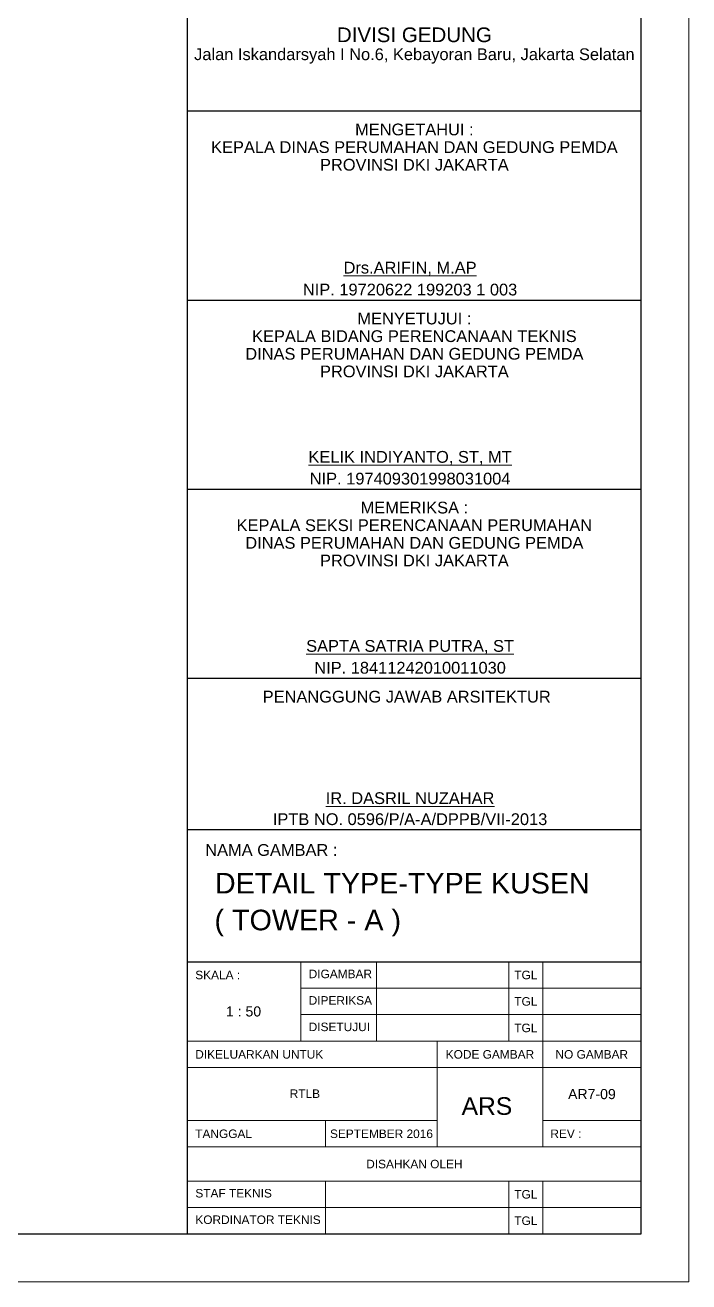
# Model space of a CAD drawing. Header units: millimetres. Extents: x -108 to 351, y -17 to 192.
# Drawn here: x 340.14 to 351.44, y 27.17 to 48.55 of the extents above; entities that cross this region are included whole.
import ezdxf
from ezdxf.enums import TextEntityAlignment as Align

# ---------------------------------------------------------------- set-up
doc = ezdxf.new("R2010")
doc.units = ezdxf.units.MM
doc.layers.add('KOP', color=7, linetype='Continuous', lineweight=20)
doc.layers.add('KOP GARIS', color=1, linetype='Continuous', lineweight=30)
doc.styles.get("Standard").update_dxf_attribs({"font": 'arial.ttf'})

# ---------------------------------------------------------------- blocks, each defined once
blk = doc.blocks.new('KOPA2-TPAK r')
at = {"layer": 'KOP', "lineweight": 13}
for p, q in [((52.794, 5.447), (52.794, 4.096)), ((54.081, 5.447), (54.081, 4.096)), ((56.333, 5.447), (56.333, 4.096)), ((56.912, 5.447), (56.912, 4.096)), ((52.794, 4.997), (58.585, 4.997)), ((52.794, 4.547), (58.585, 4.547)), ((50.864, 4.096), (58.585, 4.096)), ((55.111, 4.096), (55.111, 2.295)), ((56.912, 4.096), (56.912, 2.295)), ((50.864, 3.646), (58.585, 3.646)), ((50.864, 2.745), (55.111, 2.745)), ((53.213, 2.745), (53.213, 2.295)), ((56.912, 2.745), (58.585, 2.745)), ((50.864, 2.295), (58.585, 2.295)), ((50.864, 1.716), (58.585, 1.716)), ((53.213, 1.716), (53.213, 0.815)), ((56.333, 1.716), (56.333, 0.815)), ((56.912, 1.716), (56.912, 0.815)), ((50.864, 1.265), (58.585, 1.265))]:
    blk.add_line(p, q, dxfattribs=at)
at = {"layer": 'KOP'}
blk.add_lwpolyline([(0, 0), (59.4, 0), (59.4, 42.135), (0, 42.135)], close=True, dxfattribs=at)
at = {"layer": 'KOP GARIS'}
for p, q in [((50.864, 0.815), (50.864, 41.32)), ((50.864, 19.924), (58.585, 19.924)), ((50.864, 16.707), (58.585, 16.707)), ((50.864, 13.49), (58.585, 13.49)), ((50.864, 10.273), (58.585, 10.273)), ((50.864, 7.699), (58.585, 7.699)), ((50.864, 5.447), (58.585, 5.447))]:
    blk.add_line(p, q, dxfattribs=at)
blk.add_lwpolyline([(0.815, 0.815), (58.585, 0.815), (58.585, 41.32), (0.815, 41.32)], close=True, dxfattribs=at)
at = {"layer": 'KOP'}
for s, height, p in [('DIVISI GEDUNG', 0.25, (54.725, 21.22)), ('Jalan Iskandarsyah I No.6, Kebayoran Baru, Jakarta Selatan', 0.2, (54.725, 20.889)), ('MENGETAHUI :', 0.2, (54.725, 19.609)), ('KEPALA DINAS PERUMAHAN DAN GEDUNG PEMDA', 0.2, (54.725, 19.309)), ('PROVINSI DKI JAKARTA', 0.2, (54.725, 19.009)), ('MENYETUJUI :', 0.2, (54.725, 16.392)), ('KEPALA BIDANG PERENCANAAN TEKNIS', 0.2, (54.725, 16.092)), ('DINAS PERUMAHAN DAN GEDUNG PEMDA', 0.2, (54.725, 15.792)), ('PROVINSI DKI JAKARTA', 0.2, (54.725, 15.492)), ('MEMERIKSA :', 0.2, (54.725, 13.175)), ('KEPALA SEKSI PERENCANAAN PERUMAHAN', 0.2, (54.725, 12.875)), ('DINAS PERUMAHAN DAN GEDUNG PEMDA', 0.2, (54.725, 12.575)), ('PROVINSI DKI JAKARTA', 0.2, (54.725, 12.275)), ('TGL', 0.1448, (56.623, 5.222)), ('TGL', 0.1448, (56.623, 4.772)), ('TGL', 0.1448, (56.623, 4.321)), ('KODE GAMBAR', 0.14477, (56.012, 3.871)), ('NO GAMBAR', 0.1448, (57.746, 3.871)), ('DISAHKAN OLEH', 0.14477, (54.725, 2.005)), ('TGL', 0.1448, (56.623, 1.49)), ('TGL', 0.1448, (56.623, 1.04))]:
    blk.add_text(s, height=height, dxfattribs=at).set_placement(p, align=Align.MIDDLE_CENTER)
for s, p in [('%%UDrs.ARIFIN, M.AP', (54.652, 17.239)), ('NIP. 19720622 199203 1 003', (54.652, 16.885)), ('%%UKELIK INDIYANTO, ST, MT', (54.652, 14.021)), ('NIP. 197409301998031004', (54.652, 13.668)), ('%%USAPTA SATRIA PUTRA, ST', (54.652, 10.804)), ('NIP. 18411242010011030', (54.652, 10.45)), ('%%UIR. DASRIL NUZAHAR', (54.652, 8.231)), ('IPTB NO. 0596/P/A-A/DPPB/VII-2013', (54.652, 7.877))]:
    blk.add_text(s, height=0.2, dxfattribs=at).set_placement(p, align=Align.MIDDLE)
for s, height, p in [('PENANGGUNG JAWAB ARSITEKTUR', 0.2, (52.142, 9.958)), ('SKALA :', 0.1448, (50.993, 5.222)), ('DIGAMBAR', 0.1448, (52.925, 5.24)), ('DIPERIKSA', 0.1448, (52.925, 4.789)), ('DISETUJUI', 0.1448, (52.925, 4.339)), ('DIKELUARKAN UNTUK ', 0.14477, (50.993, 3.871)), ('RTLB', 0.1448, (52.602, 3.202)), ('TANGGAL ', 0.1448, (50.993, 2.52)), ('SEPTEMBER 2016', 0.14477, (53.288, 2.52)), ('REV :', 0.1448, (57.041, 2.52)), ('STAF TEKNIS', 0.14477, (50.995, 1.508)), ('KORDINATOR TEKNIS', 0.14477, (50.995, 1.057))]:
    blk.add_text(s, height=height, dxfattribs=at).set_placement(p, align=Align.MIDDLE_LEFT)
at = {"layer": 'KOP', "attachment_point": 1}
for s, width, insert, char_height in [('NAMA GAMBAR :', 2.25116, (51.164, 7.449), 0.2), ('ARS', 1.0069, (55.53, 3.142), 0.3)]:
    blk.add_mtext_dynamic_manual_height_columns(s, width=width, gutter_width=5, heights=[0], dxfattribs=dict(at, insert=insert, char_height=char_height))
at = {"layer": 'KOP'}
for p in [(51.864, 6.612), (51.864, 6.212), (51.864, 5.812)]:
    blk.add_attdef('JUDUL', p, '', height=0.25, dxfattribs=at)
for tag, p in [('SKALA', (51.816, 4.913)), ('SKALA', (51.816, 4.602)), ('SKALA', (51.816, 4.312)), ('AR-00', (57.749, 3.195))]:
    blk.add_attdef(tag, text='', height=0.172, dxfattribs=at).set_placement(p, align=Align.MIDDLE_CENTER)

msp = doc.modelspace()

# ---------------------------------------------------------------- block references
at = {"layer": 'KOP'}
ref = msp.add_blockref('KOPA2-TPAK r', (292.03958, 27.17029), dxfattribs=at)
ref.add_attrib('AR-00', 'AR7-09', dxfattribs={"height": 0.171579}).set_placement((349.78836, 30.36572), align=Align.MIDDLE_CENTER)
ref.add_attrib('SKALA', '1 : 50', dxfattribs={"height": 0.171579}).set_placement((343.85517, 31.77216), align=Align.MIDDLE_CENTER)
ref.add_attrib('JUDUL', '( TOWER - A )', (343.36062, 33.15264), dxfattribs={"height": 0.35})
ref.add_attrib('JUDUL', 'DETAIL TYPE-TYPE KUSEN', (343.36744, 33.77928), dxfattribs={"height": 0.35})

doc.saveas('drawing.dxf')
